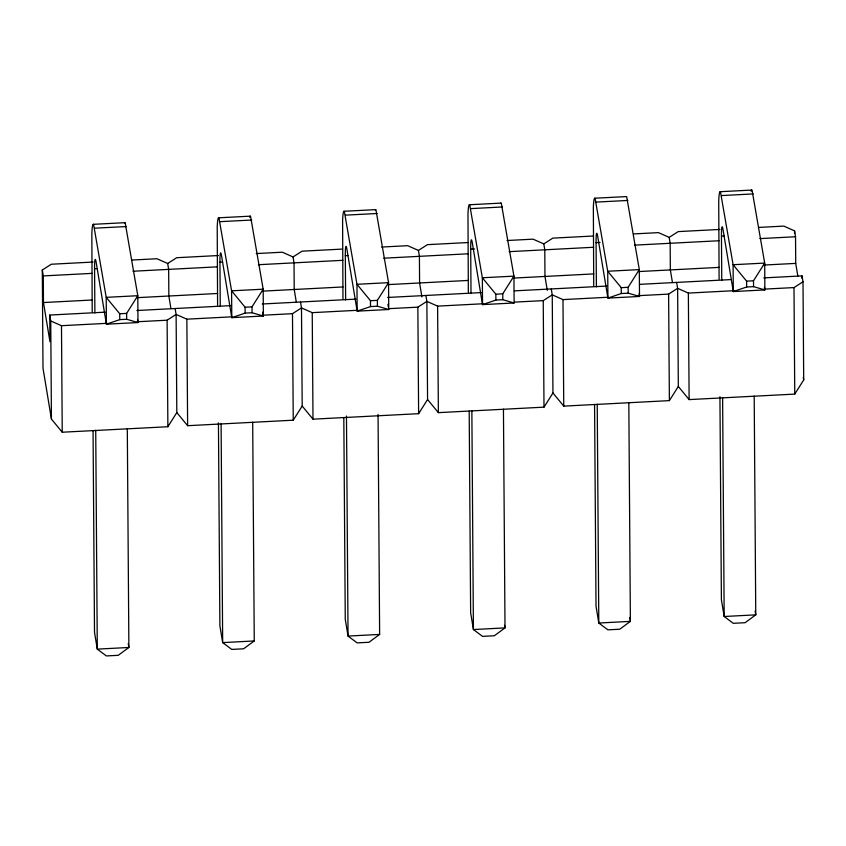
<?xml version="1.0" encoding="UTF-8"?>
<svg xmlns="http://www.w3.org/2000/svg" width="846" height="846" viewBox="0 0 846 846"><rect width="100%" height="100%" fill="white"/><g stroke="black" fill="none" stroke-linecap="round" stroke-linejoin="round"><path stroke-width="1.27" d="M92.214 311.772L91.844 233.496A43.918 3.12 87 0 1 93.599 224.539L106.215 297.348L137.803 295.709L137.993 322.548L126.667 319.27L126.625 313.401L137.803 295.709L125.197 222.9A43.918 3.12 87 0 0 124.521 222.984M93.039 262.059L51.299 264.238L42.3 270.001L42.998 368.137L51.437 419.098L62.244 432.221L167.878 426.733L176.814 412.573L176.116 314.437L175.133 308.526M217.591 305.247L217.221 226.971A43.918 3.12 87 0 1 218.977 218.014L231.593 290.823L263.18 289.184L263.37 316.023L252.045 312.745L252.002 306.876L263.18 289.184L250.575 216.375A43.918 3.12 87 0 0 249.612 217.274M176.814 412.573L187.622 425.697L293.245 420.198L302.191 406.048L301.493 307.912L300.51 302.001M342.968 298.723L342.598 220.446A43.918 3.12 87 0 1 344.354 211.489L356.97 284.298L388.557 282.659L388.748 309.499L377.422 306.22L377.379 300.351L388.557 282.659L375.952 209.85A43.918 3.12 87 0 0 375.275 209.935M302.191 406.048L312.999 419.172L418.622 413.673L427.568 399.524L426.87 301.388L425.887 295.476M468.346 292.187L467.975 213.922A43.918 3.12 87 0 1 469.731 204.965L482.347 277.774L513.934 276.134L514.125 302.974L502.799 299.695L502.757 293.826L513.934 276.134L501.318 203.326A43.918 3.12 87 0 0 500.652 203.41M427.568 399.524L438.376 412.647L543.999 407.148L552.946 392.999L552.248 294.863L551.264 288.951M593.723 285.662L593.353 207.397A43.918 3.12 87 0 1 595.108 198.44L607.724 271.249L639.312 269.599L639.502 296.449L628.176 293.171L628.134 287.302L639.312 269.599L626.696 196.801A43.918 3.12 87 0 0 626.357 196.589L594.759 198.228M552.946 392.999L563.753 406.122L669.376 400.623L678.323 386.474L677.625 288.327L676.641 282.427M719.1 279.138L718.73 200.872A43.918 3.12 87 0 1 720.485 191.915L733.101 264.724L764.689 263.074L764.879 289.924L753.553 286.646L753.511 280.777L764.689 263.074L752.073 190.276A43.918 3.12 87 0 0 751.121 191.175M678.323 386.474L689.12 399.598L794.754 394.099L803.7 379.949L803.002 281.803L802.019 275.891L763.748 277.89M252.69 422.207L254.255 640.951L243.606 648.797L231.762 649.411L222.667 642.6L219.886 625.786L218.437 422.852M378.056 414.36L379.632 634.426L368.983 642.273L357.139 642.886L348.044 636.076L345.263 619.261L343.814 417.638M132.156 260.029L156.933 258.739L167.677 263.476L176.677 257.713L218.416 255.534M137.115 321.766L167.106 320.2L176.116 314.437L186.86 319.175L232.502 316.795M256.232 253.567L282.31 252.214L293.054 256.951L302.054 251.177L342.482 249.084M262.493 315.241L292.483 313.676L301.493 307.912L312.227 312.65L357.879 310.271M381.609 247.043L407.687 245.689L418.432 250.427L427.431 244.653L467.859 242.548M389.171 308.642L417.861 307.151L426.87 301.388L437.604 306.125L483.256 303.746M506.987 240.518L533.065 239.164L543.809 243.902L552.808 238.128L593.236 236.023M514.548 302.117L543.238 300.626L552.248 294.863L562.981 299.6L607.322 297.284M633.665 233.919L658.442 232.629L669.186 237.377L678.185 231.603L719.914 229.435M637.324 295.73L668.615 294.101L677.625 288.327L688.358 293.076L734.011 290.696M764.001 289.131L793.992 287.577L803.002 281.803M126.667 319.27L119.762 319.629L106.406 324.187L96.19 262.461A19.818 1.406 87 0 0 94.572 268.732L94.889 312.967M252.045 312.745L245.139 313.105L231.783 317.662L221.567 255.936A19.818 1.406 87 0 0 219.949 262.207L220.267 306.442M377.422 306.22L370.516 306.58L357.16 311.138L346.945 249.411A19.818 1.406 87 0 0 345.327 255.682L345.644 299.918M502.799 299.695L495.893 300.055L482.537 304.613L472.322 242.887A19.818 1.406 87 0 0 470.704 249.158L471.011 293.393M628.176 293.171L621.271 293.53L607.914 298.088L597.699 236.362A19.818 1.406 87 0 0 596.081 242.633L596.388 286.868M753.553 286.646L746.648 287.005L733.292 291.563L723.076 229.837A19.818 1.406 87 0 0 721.458 236.108L721.765 280.343M93.25 224.327L124.848 222.688M218.628 217.803L250.226 216.164M344.005 211.278L375.603 209.639M469.382 204.753L500.98 203.114M720.136 191.704L751.724 190.064M94.763 228.187L126.361 226.548M220.14 221.663L251.738 220.023M345.517 215.138L377.115 213.499M470.894 208.613L502.492 206.974M596.271 202.088L627.869 200.449M721.649 195.563L753.236 193.924M759.042 227.394L783.819 226.104L794.563 230.852L795.536 236.753L795.726 263.392L797.82 276.018M94.572 268.732L97.205 268.594M219.949 262.207L222.583 262.07M345.327 255.682L347.96 255.545M470.704 249.158L474.648 248.946M596.081 242.633L600.026 242.421M721.458 236.108L724.081 235.971M42.3 270.001L43.283 275.912L92.108 273.374M133.023 271.238L217.485 266.839M258.4 264.713L342.863 260.314M383.777 258.189L468.24 253.789M509.155 251.664L593.617 247.265M634.532 245.139L718.994 240.74M759.909 238.614L795.536 236.753M43.283 275.912L43.474 302.54L92.299 300.002M137.168 297.665L217.676 293.477M262.546 291.14L343.053 286.953M387.923 284.616L468.43 280.428M513.3 278.091L593.807 273.903M638.677 271.566L719.185 267.378M764.054 265.041L795.726 263.392M43.474 302.54L49.946 341.678L49.755 315.05L105.19 312.163M136.862 310.514L230.567 305.639M262.239 303.989L355.944 299.114M387.616 297.464L481.321 292.589M514.315 290.865L606.698 286.064M639.692 284.341L730.754 279.603M137.57 319.978L137.993 322.548L106.406 324.187L106.215 297.348L119.72 313.76L126.625 313.401M262.736 312.163L263.37 316.023L231.783 317.662L231.593 290.823L245.097 307.235L252.002 306.876M388.748 309.499L357.16 311.138L356.97 284.298L370.474 300.711L377.379 300.351M514.125 302.974L482.537 304.613L482.347 277.774L495.851 294.186L502.757 293.826M639.079 293.869L639.502 296.449L607.914 298.088L607.724 271.249L621.228 287.661L628.134 287.302M764.456 287.344L764.879 289.924L733.292 291.563L733.101 264.724L746.606 281.136L753.511 280.777M49.755 315.05L50.739 320.962L61.483 325.699L107.125 323.32M254.255 640.951L222.667 642.6L221.102 423.846M379.632 634.426L348.044 636.076L346.469 416.01M803.277 377.401L803.7 379.949M755.129 610.971L755.764 614.852L745.115 622.698L733.271 623.312L724.176 616.501L721.395 599.687L719.935 396.753M669.186 237.377L670.159 243.288L670.349 269.916L672.443 282.543M629.752 617.495L630.386 621.376L619.737 629.223L607.893 629.836L598.799 623.026L596.018 606.212L594.569 404.589M543.809 243.902L544.782 249.813L544.972 276.441L547.277 290.326M504.586 625.321L505.009 627.901L494.36 635.748L482.516 636.361L473.422 629.551L470.64 612.737L469.192 411.114M418.432 250.427L419.405 256.338L419.595 282.966L421.9 296.851M387.902 304.349L388.325 306.929M293.054 256.951L294.027 262.863L294.218 289.491L296.312 302.117M167.677 263.476L168.65 269.388L168.851 296.015L170.934 308.642M128.243 643.605L128.878 647.476L118.229 655.322L106.385 655.936L97.29 649.125L94.509 632.311L93.06 430.699M802.019 275.891L802.04 278.429M794.563 230.852L794.584 233.464M793.992 287.577L794.754 394.099M754.198 396.097L755.764 614.852L724.176 616.501L722.611 397.747M746.606 281.136L746.648 287.005M688.358 293.076L689.12 399.598M668.615 294.101L669.376 400.623M628.821 402.633L630.386 621.376L598.799 623.026L597.234 404.272M621.228 287.661L621.271 293.53M562.981 299.6L563.753 406.122M543.238 300.626L543.999 407.148M503.444 409.157L505.009 627.901L473.422 629.551L471.857 410.796M495.851 294.186L495.893 300.055M437.604 306.125L438.376 412.647M417.861 307.151L418.622 413.673M370.474 300.711L370.516 306.58M312.227 312.65L312.999 419.172M292.483 313.676L293.245 420.198M245.097 307.235L245.139 313.105M186.86 319.175L187.622 425.697M167.106 320.2L167.878 426.733M127.312 428.732L128.878 647.476L97.29 649.125L95.725 430.371M119.72 313.76L119.762 319.629M61.483 325.699L62.244 432.221M50.739 320.962L51.437 419.098"/></g></svg>
